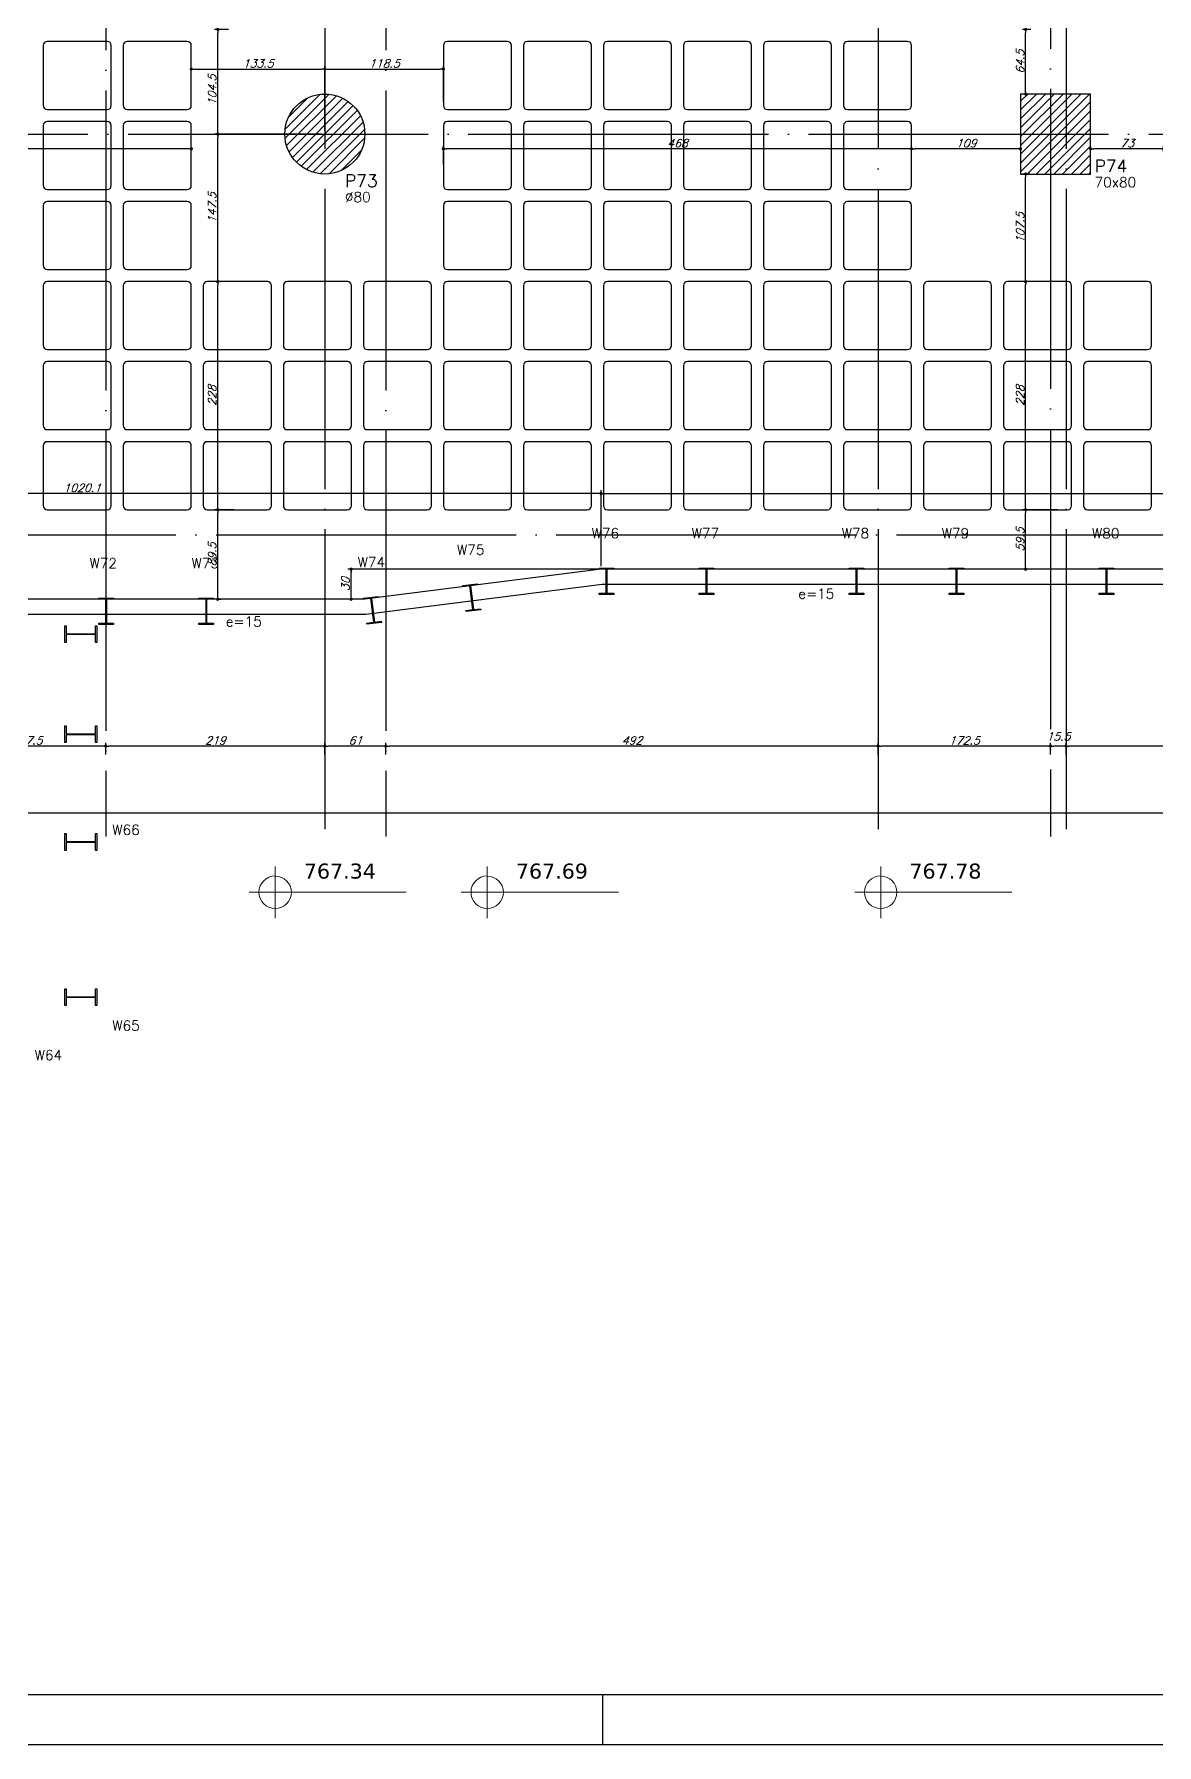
# Model space of a CAD drawing. Extents: x -4172 to 5482, y -2094 to 2406.
# Drawn here: x 1214 to 2336, y -2094 to -385 of the extents above; entities that cross this region are included whole.
import ezdxf
from ezdxf.enums import TextEntityAlignment as Align

# ---------------------------------------------------------------- set-up
doc = ezdxf.new("R2010")
doc.units = 0
doc.header["$LTSCALE"] = 50
doc.header["$MEASUREMENT"] = 0
doc.linetypes.add('EIXO', pattern=[6.8, 6, -0.4, 0, -0.4])
doc.layers.get('0').update_dxf_attribs({"linetype": 'CONTINUOUS'})
doc.layers.get('DEFPOINTS').update_dxf_attribs({"linetype": 'CONTINUOUS'})
for name, color, linetype in [('251', 5, 'CONTINUOUS'), ('F-COTAS', 106, 'CONTINUOUS'), ('F-CUBETA', 1, 'CONTINUOUS'), ('F-EIXO', 12, 'EIXO'), ('F-MARGEM', 1, 'CONTINUOUS'), ('F-PARC-DIM', 2, 'CONTINUOUS'), ('F-PERFIL - W310x52', 4, 'CONTINUOUS'), ('F-PERFIL- W250x38.5', 4, 'CONTINUOUS'), ('F-PILARES-DIM', 172, 'CONTINUOUS'), ('F-PILARES-HACH', 174, 'CONTINUOUS'), ('F-PILARES-NOME', 170, 'CONTINUOUS'), ('F-PILARES-S', 170, 'CONTINUOUS'), ('F-TEXTO', 6, 'CONTINUOUS'), ('F-VIGAS', 3, 'CONTINUOUS')]:
    doc.layers.add(name, color=color, linetype=linetype)
doc.layers.add('A-ANNO-NOTE', color=253, linetype='CONTINUOUS', lineweight=9)
doc.styles.add('CP-TEXT-INCL', font='romans.shx', dxfattribs={"oblique": 20})
doc.styles.add('MCP', font='romans.shx')
doc.styles.add('ROMANS', font='romans.shx')
doc.styles.get("Standard").update_dxf_attribs({"font": 'ROMANS.SHX'})
doc.styles.add('Verdana_3', font='verdana.ttf', dxfattribs={"height": 20})
doc.dimstyles.new('CP-COTAS-50', dxfattribs={"dimscale": 0.64, "dimtxt": 12.5, "dimasz": 5, "dimexe": 5, "dimexo": 5, "dimgap": 2.5, "dimtad": 1, "dimdec": 1, "dimdsep": 46, "dimtxsty": 'CP-TEXT-INCL', "dimblk1": 'DOT', "dimblk2": 'DOT', "dimsah": 1, "dimcen": 9, "dimclrd": 256, "dimclre": 256, "dimclrt": 256, "dimadec": 0, "dimazin": 0, "dimtfac": 1, "dimtdec": 1, "dimtmove": 2, "dimatfit": 3, "dimldrblk": 'DOT', "dimfxl": 0, "dimtolj": 1, "dimarcsym": 0})

# ---------------------------------------------------------------- blocks, each defined once
blk = doc.blocks.new('_VAONER063650636500869008690')
at = {"layer": '251', "color": 1}
for p, q in [((-34, 30), (-34, -30)), ((30, 34), (-30, 34)), ((34, -30), (34, 30)), ((-30, -34), (30, -34))]:
    blk.add_line(p, q, dxfattribs=at)
for centre, start, end in [((-30, 30), 90, 180), ((30, 30), 0, 90), ((-30, -30), 180, 270), ((30, -30), 270, 0)]:
    blk.add_arc(centre, 4, start, end, dxfattribs=at)
blk = doc.blocks.new('*U7')
at = {"layer": 'F-EIXO'}
blk.add_line((0, 0), (0, -3126.4), dxfattribs=at)
at = {"layer": 'F-TEXTO', "style": 'ROMANS'}
blk.add_attdef('EIXO', text='', height=17.5, rotation=360, dxfattribs=at).set_placement((0, 28.2), align=Align.MIDDLE_CENTER)
blk = doc.blocks.new('*U4')
at = {"layer": 'F-EIXO'}
blk.add_line((0, 0), (7197, 0), dxfattribs=at)
at = {"layer": 'F-TEXTO', "style": 'ROMANS'}
blk.add_attdef('EIXO', text='', height=17.5, dxfattribs=at).set_placement((-28.2072, 0), align=Align.MIDDLE_CENTER)
blk = doc.blocks.new('*U5')
at = {"layer": 'F-EIXO'}
blk.add_line((0, 0), (7285, 0), dxfattribs=at)
at = {"layer": 'F-TEXTO', "style": 'ROMANS'}
blk.add_attdef('EIXO', text='', height=17.5, dxfattribs=at).set_placement((-28.2072, 0), align=Align.MIDDLE_CENTER)
blk = doc.blocks.new('*U42')
at = {"layer": 'F-EIXO'}
blk.add_line((0, 0), (0, -3027.9), dxfattribs=at)
at = {"layer": 'F-TEXTO', "style": 'ROMANS'}
blk.add_attdef('EIXO', text='', height=17.5, rotation=360, dxfattribs=at).set_placement((0, 28.2), align=Align.MIDDLE_CENTER)
blk = doc.blocks.new('*U43')
at = {"layer": 'F-EIXO'}
blk.add_line((0, 0), (0, -3127.9), dxfattribs=at)
at = {"layer": 'F-TEXTO', "style": 'ROMANS'}
blk.add_attdef('EIXO', text='', height=17.5, rotation=360, dxfattribs=at).set_placement((0, 28.2), align=Align.MIDDLE_CENTER)
blk = doc.blocks.new('*U41')
at = {"layer": 'F-EIXO'}
blk.add_line((0, 0), (0, -3126.4), dxfattribs=at)
at = {"layer": 'F-TEXTO', "style": 'ROMANS'}
blk.add_attdef('EIXO', text='', height=17.5, rotation=360, dxfattribs=at).set_placement((0, 28.2), align=Align.MIDDLE_CENTER)
blk = doc.blocks.new('A0-4L_900')
at = {"layer": 'F-MARGEM', "color": 2}
blk.add_line((118.9, 1), (118.9, 0), dxfattribs=at)
blk.add_lwpolyline([(0, 0), (0, 90), (192.9, 90), (192.9, 0)], close=True, dxfattribs=at)
at = {"layer": 'F-MARGEM', "color": 7}
blk.add_lwpolyline([(2.5, 89), (191.9, 89), (191.9, 1), (2.5, 1)], close=True, dxfattribs=at)
blk = doc.blocks.new('_DOT')
at = {"color": 0, "linetype": 'ByBlock'}
blk.add_line((-0.5, 0), (-1, 0), dxfattribs=at)
at = {"color": 0, "linetype": 'ByBlock', "const_width": 0.5}
blk.add_lwpolyline([(-0.25, 0, 1), (0.25, 0, 1)], format="xyb", close=True, dxfattribs=at)
blk = doc.blocks.new('*D46')
at = {"layer": 'DEFPOINTS', "color": 0, "linetype": 'Continuous', "transparency": 16777216}
for p in [(-3540, -934.5), (3264.5, -934.5), (3264.5, -1162.9)]:
    blk.add_point(p, dxfattribs=at)
at = {"layer": 'F-COTAS', "linetype": 'Continuous', "lineweight": -2, "transparency": 16777216}
for p, q in [((-3540, -937.7), (-3540, -1166.1)), ((3264.5, -937.7), (3264.5, -1166.1)), ((-3536.8, -1162.9), (3261.3, -1162.9))]:
    blk.add_line(p, q, dxfattribs=at)
at = {"layer": 'F-COTAS', "linetype": 'Continuous', "lineweight": -2, "transparency": 16777216, "xscale": 3.2, "yscale": 3.2, "zscale": 3.2, "rotation": 180}
blk.add_blockref('_DOT', (-3540, -1162.9), dxfattribs=at)
at = {"layer": 'F-COTAS', "linetype": 'Continuous', "lineweight": -2, "transparency": 16777216, "xscale": 3.2, "yscale": 3.2, "zscale": 3.2}
blk.add_blockref('_DOT', (3264.5, -1162.9), dxfattribs=at)
at = {"layer": 'F-COTAS', "linetype": 'Continuous', "transparency": 16777216, "insert": (-137.8, -1157.3), "char_height": 8, "attachment_point": 5, "style": 'CP-TEXT-INCL'}
blk.add_mtext('\\A1;6804.5', dxfattribs=at)
blk = doc.blocks.new('*D49')
at = {"layer": 'DEFPOINTS', "color": 0, "linetype": 'Continuous', "transparency": 16777216}
for p in [(2245.5, -1096.2), (2245.5, -1107.8), (2825.5, -1096.2)]:
    blk.add_point(p, dxfattribs=at)
at = {"layer": 'F-COTAS', "linetype": 'Continuous', "lineweight": -2, "transparency": 16777216}
for p, q in [((2245.5, -1104.6), (2245.5, -1093)), ((2822.3, -1096.2), (2248.7, -1096.2))]:
    blk.add_line(p, q, dxfattribs=at)
at = {"layer": 'F-COTAS', "linetype": 'Continuous', "lineweight": -2, "transparency": 16777216, "xscale": 3.2, "yscale": 3.2, "zscale": 3.2, "rotation": 180}
blk.add_blockref('_DOT', (2245.5, -1096.2), dxfattribs=at)
at = {"layer": 'F-COTAS', "linetype": 'Continuous', "lineweight": -2, "transparency": 16777216, "xscale": 3.2, "yscale": 3.2, "zscale": 3.2}
blk.add_blockref('_DOT', (2825.5, -1096.2), dxfattribs=at)
at = {"layer": 'F-COTAS', "linetype": 'Continuous', "transparency": 16777216, "insert": (2535.5, -1090.6), "char_height": 8, "attachment_point": 5, "style": 'CP-TEXT-INCL'}
blk.add_mtext('\\A1;580', dxfattribs=at)
blk = doc.blocks.new('*D50')
at = {"layer": 'DEFPOINTS', "color": 0, "linetype": 'Continuous', "transparency": 16777216}
for p in [(2230, -1096.2), (2230, -1107.8), (2245.5, -1107.8)]:
    blk.add_point(p, dxfattribs=at)
at = {"layer": 'F-COTAS', "linetype": 'Continuous', "lineweight": -2, "transparency": 16777216}
for p, q in [((2230, -1104.6), (2230, -1093)), ((2245.5, -1104.6), (2245.5, -1093)), ((2242.3, -1096.2), (2233.2, -1096.2))]:
    blk.add_line(p, q, dxfattribs=at)
at = {"layer": 'F-COTAS', "linetype": 'Continuous', "lineweight": -2, "transparency": 16777216, "xscale": 3.2, "yscale": 3.2, "zscale": 3.2, "rotation": 180}
blk.add_blockref('_DOT', (2230, -1096.2), dxfattribs=at)
at = {"layer": 'F-COTAS', "linetype": 'Continuous', "lineweight": -2, "transparency": 16777216, "xscale": 3.2, "yscale": 3.2, "zscale": 3.2}
blk.add_blockref('_DOT', (2245.5, -1096.2), dxfattribs=at)
at = {"layer": 'F-COTAS', "linetype": 'Continuous', "transparency": 16777216, "insert": (2237.7, -1086.6), "char_height": 8, "attachment_point": 5, "style": 'CP-TEXT-INCL'}
blk.add_mtext('\\A1;15.5', dxfattribs=at)
blk = doc.blocks.new('*D51')
at = {"layer": 'DEFPOINTS', "color": 0, "linetype": 'Continuous', "transparency": 16777216}
for p in [(2057.5, -1096.2), (2057.5, -1107.8), (2230, -1107.8)]:
    blk.add_point(p, dxfattribs=at)
at = {"layer": 'F-COTAS', "linetype": 'Continuous', "lineweight": -2, "transparency": 16777216}
for p, q in [((2057.5, -1104.6), (2057.5, -1093)), ((2230, -1104.6), (2230, -1093)), ((2226.8, -1096.2), (2060.7, -1096.2))]:
    blk.add_line(p, q, dxfattribs=at)
at = {"layer": 'F-COTAS', "linetype": 'Continuous', "lineweight": -2, "transparency": 16777216, "xscale": 3.2, "yscale": 3.2, "zscale": 3.2, "rotation": 180}
blk.add_blockref('_DOT', (2057.5, -1096.2), dxfattribs=at)
at = {"layer": 'F-COTAS', "linetype": 'Continuous', "lineweight": -2, "transparency": 16777216, "xscale": 3.2, "yscale": 3.2, "zscale": 3.2}
blk.add_blockref('_DOT', (2230, -1096.2), dxfattribs=at)
at = {"layer": 'F-COTAS', "linetype": 'Continuous', "transparency": 16777216, "insert": (2143.7, -1090.6), "char_height": 8, "attachment_point": 5, "style": 'CP-TEXT-INCL'}
blk.add_mtext('\\A1;172.5', dxfattribs=at)
blk = doc.blocks.new('*D52')
at = {"layer": 'DEFPOINTS', "color": 0, "linetype": 'Continuous', "transparency": 16777216}
for p in [(1565.5, -1096.2), (1565.5, -1107.8), (2057.5, -1107.8)]:
    blk.add_point(p, dxfattribs=at)
at = {"layer": 'F-COTAS', "linetype": 'Continuous', "lineweight": -2, "transparency": 16777216}
for p, q in [((1565.5, -1104.6), (1565.5, -1093)), ((2057.5, -1104.6), (2057.5, -1093)), ((2054.3, -1096.2), (1568.7, -1096.2))]:
    blk.add_line(p, q, dxfattribs=at)
at = {"layer": 'F-COTAS', "linetype": 'Continuous', "lineweight": -2, "transparency": 16777216, "xscale": 3.2, "yscale": 3.2, "zscale": 3.2, "rotation": 180}
blk.add_blockref('_DOT', (1565.5, -1096.2), dxfattribs=at)
at = {"layer": 'F-COTAS', "linetype": 'Continuous', "lineweight": -2, "transparency": 16777216, "xscale": 3.2, "yscale": 3.2, "zscale": 3.2}
blk.add_blockref('_DOT', (2057.5, -1096.2), dxfattribs=at)
at = {"layer": 'F-COTAS', "linetype": 'Continuous', "transparency": 16777216, "insert": (1811.5, -1090.6), "char_height": 8, "attachment_point": 5, "style": 'CP-TEXT-INCL'}
blk.add_mtext('\\A1;492', dxfattribs=at)
blk = doc.blocks.new('*D53')
at = {"layer": 'DEFPOINTS', "color": 0, "linetype": 'Continuous', "transparency": 16777216}
for p in [(1504.5, -1096.2), (1504.5, -1107.8), (1565.5, -1107.8)]:
    blk.add_point(p, dxfattribs=at)
at = {"layer": 'F-COTAS', "linetype": 'Continuous', "lineweight": -2, "transparency": 16777216}
for p, q in [((1504.5, -1104.6), (1504.5, -1093)), ((1565.5, -1104.6), (1565.5, -1093)), ((1562.3, -1096.2), (1507.7, -1096.2))]:
    blk.add_line(p, q, dxfattribs=at)
at = {"layer": 'F-COTAS', "linetype": 'Continuous', "lineweight": -2, "transparency": 16777216, "xscale": 3.2, "yscale": 3.2, "zscale": 3.2, "rotation": 180}
blk.add_blockref('_DOT', (1504.5, -1096.2), dxfattribs=at)
at = {"layer": 'F-COTAS', "linetype": 'Continuous', "lineweight": -2, "transparency": 16777216, "xscale": 3.2, "yscale": 3.2, "zscale": 3.2}
blk.add_blockref('_DOT', (1565.5, -1096.2), dxfattribs=at)
at = {"layer": 'F-COTAS', "linetype": 'Continuous', "transparency": 16777216, "insert": (1535, -1090.6), "char_height": 8, "attachment_point": 5, "style": 'CP-TEXT-INCL'}
blk.add_mtext('\\A1;61', dxfattribs=at)
blk = doc.blocks.new('*D54')
at = {"layer": 'DEFPOINTS', "color": 0, "linetype": 'Continuous', "transparency": 16777216}
for p in [(1285.5, -1096.2), (1285.5, -1107.8), (1504.5, -1107.8)]:
    blk.add_point(p, dxfattribs=at)
at = {"layer": 'F-COTAS', "linetype": 'Continuous', "lineweight": -2, "transparency": 16777216}
for p, q in [((1285.5, -1104.6), (1285.5, -1093)), ((1504.5, -1104.6), (1504.5, -1093)), ((1501.3, -1096.2), (1288.7, -1096.2))]:
    blk.add_line(p, q, dxfattribs=at)
at = {"layer": 'F-COTAS', "linetype": 'Continuous', "lineweight": -2, "transparency": 16777216, "xscale": 3.2, "yscale": 3.2, "zscale": 3.2, "rotation": 180}
blk.add_blockref('_DOT', (1285.5, -1096.2), dxfattribs=at)
at = {"layer": 'F-COTAS', "linetype": 'Continuous', "lineweight": -2, "transparency": 16777216, "xscale": 3.2, "yscale": 3.2, "zscale": 3.2}
blk.add_blockref('_DOT', (1504.5, -1096.2), dxfattribs=at)
at = {"layer": 'F-COTAS', "linetype": 'Continuous', "transparency": 16777216, "insert": (1395, -1090.6), "char_height": 8, "attachment_point": 5, "style": 'CP-TEXT-INCL'}
blk.add_mtext('\\A1;219', dxfattribs=at)
blk = doc.blocks.new('*D55')
at = {"layer": 'DEFPOINTS', "color": 0, "linetype": 'Continuous', "transparency": 16777216}
for p in [(1128, -1096.2), (1128, -1107.8), (1285.5, -1107.8)]:
    blk.add_point(p, dxfattribs=at)
at = {"layer": 'F-COTAS', "linetype": 'Continuous', "lineweight": -2, "transparency": 16777216}
for p, q in [((1128, -1104.6), (1128, -1093)), ((1285.5, -1104.6), (1285.5, -1093)), ((1282.3, -1096.2), (1131.2, -1096.2))]:
    blk.add_line(p, q, dxfattribs=at)
at = {"layer": 'F-COTAS', "linetype": 'Continuous', "lineweight": -2, "transparency": 16777216, "xscale": 3.2, "yscale": 3.2, "zscale": 3.2, "rotation": 180}
blk.add_blockref('_DOT', (1128, -1096.2), dxfattribs=at)
at = {"layer": 'F-COTAS', "linetype": 'Continuous', "lineweight": -2, "transparency": 16777216, "xscale": 3.2, "yscale": 3.2, "zscale": 3.2}
blk.add_blockref('_DOT', (1285.5, -1096.2), dxfattribs=at)
at = {"layer": 'F-COTAS', "linetype": 'Continuous', "transparency": 16777216, "insert": (1206.7, -1090.6), "char_height": 8, "attachment_point": 5, "style": 'CP-TEXT-INCL'}
blk.add_mtext('\\A1;157.5', dxfattribs=at)
blk = doc.blocks.new('*D194')
at = {"layer": 'DEFPOINTS', "color": 0, "linetype": 'Continuous', "transparency": 16777216}
for p in [(2270, -499.3), (2270, -503.8), (2343, -506)]:
    blk.add_point(p, dxfattribs=at)
at = {"layer": 'F-COTAS', "linetype": 'Continuous', "lineweight": -2, "transparency": 16777216}
for p, q in [((2270, -500.6), (2270, -496.1)), ((2339.8, -499.3), (2273.2, -499.3)), ((2343, -502.8), (2343, -496.1))]:
    blk.add_line(p, q, dxfattribs=at)
at = {"layer": 'F-COTAS', "linetype": 'Continuous', "lineweight": -2, "transparency": 16777216, "xscale": 3.2, "yscale": 3.2, "zscale": 3.2, "rotation": 180}
blk.add_blockref('_DOT', (2270, -499.3), dxfattribs=at)
at = {"layer": 'F-COTAS', "linetype": 'Continuous', "lineweight": -2, "transparency": 16777216, "xscale": 3.2, "yscale": 3.2, "zscale": 3.2}
blk.add_blockref('_DOT', (2343, -499.3), dxfattribs=at)
at = {"layer": 'F-COTAS', "linetype": 'Continuous', "transparency": 16777216, "insert": (2306.5, -493.7), "char_height": 8, "attachment_point": 5, "style": 'CP-TEXT-INCL'}
blk.add_mtext('\\A1;73', dxfattribs=at)
blk = doc.blocks.new('*D195')
at = {"layer": 'DEFPOINTS', "color": 0, "linetype": 'Continuous', "transparency": 16777216}
for p in [(2091, -499.3), (2091, -499.3), (2200, -499.3)]:
    blk.add_point(p, dxfattribs=at)
at = {"layer": 'F-COTAS', "linetype": 'Continuous', "lineweight": -2, "transparency": 16777216}
blk.add_line((2196.8, -499.3), (2094.2, -499.3), dxfattribs=at)
at = {"layer": 'F-COTAS', "linetype": 'Continuous', "lineweight": -2, "transparency": 16777216, "xscale": 3.2, "yscale": 3.2, "zscale": 3.2, "rotation": 180}
blk.add_blockref('_DOT', (2091, -499.3), dxfattribs=at)
at = {"layer": 'F-COTAS', "linetype": 'Continuous', "lineweight": -2, "transparency": 16777216, "xscale": 3.2, "yscale": 3.2, "zscale": 3.2}
blk.add_blockref('_DOT', (2200, -499.3), dxfattribs=at)
at = {"layer": 'F-COTAS', "linetype": 'Continuous', "transparency": 16777216, "insert": (2145.5, -493.7), "char_height": 8, "attachment_point": 5, "style": 'CP-TEXT-INCL'}
blk.add_mtext('\\A1;109', dxfattribs=at)
blk = doc.blocks.new('*D196')
at = {"layer": 'DEFPOINTS', "color": 0, "linetype": 'Continuous', "transparency": 16777216}
for p in [(1623, -499.3), (1623, -518), (2091, -518)]:
    blk.add_point(p, dxfattribs=at)
at = {"layer": 'F-COTAS', "linetype": 'Continuous', "lineweight": -2, "transparency": 16777216}
for p, q in [((1623, -514.8), (1623, -496.1)), ((2087.8, -499.3), (1626.2, -499.3)), ((2091, -514.8), (2091, -496.1))]:
    blk.add_line(p, q, dxfattribs=at)
at = {"layer": 'F-COTAS', "linetype": 'Continuous', "lineweight": -2, "transparency": 16777216, "xscale": 3.2, "yscale": 3.2, "zscale": 3.2, "rotation": 180}
blk.add_blockref('_DOT', (1623, -499.3), dxfattribs=at)
at = {"layer": 'F-COTAS', "linetype": 'Continuous', "lineweight": -2, "transparency": 16777216, "xscale": 3.2, "yscale": 3.2, "zscale": 3.2}
blk.add_blockref('_DOT', (2091, -499.3), dxfattribs=at)
at = {"layer": 'F-COTAS', "linetype": 'Continuous', "transparency": 16777216, "insert": (1857, -493.7), "char_height": 8, "attachment_point": 5, "style": 'CP-TEXT-INCL'}
blk.add_mtext('\\A1;468', dxfattribs=at)
blk = doc.blocks.new('*D197')
at = {"layer": 'DEFPOINTS', "color": 0, "linetype": 'Continuous', "transparency": 16777216}
for p in [(823, -499.3), (823, -506), (1371, -506)]:
    blk.add_point(p, dxfattribs=at)
at = {"layer": 'F-COTAS', "linetype": 'Continuous', "lineweight": -2, "transparency": 16777216}
for p, q in [((823, -502.8), (823, -496.1)), ((1367.8, -499.3), (826.2, -499.3)), ((1371, -502.8), (1371, -496.1))]:
    blk.add_line(p, q, dxfattribs=at)
at = {"layer": 'F-COTAS', "linetype": 'Continuous', "lineweight": -2, "transparency": 16777216, "xscale": 3.2, "yscale": 3.2, "zscale": 3.2, "rotation": 180}
blk.add_blockref('_DOT', (823, -499.3), dxfattribs=at)
at = {"layer": 'F-COTAS', "linetype": 'Continuous', "lineweight": -2, "transparency": 16777216, "xscale": 3.2, "yscale": 3.2, "zscale": 3.2}
blk.add_blockref('_DOT', (1371, -499.3), dxfattribs=at)
at = {"layer": 'F-COTAS', "linetype": 'Continuous', "transparency": 16777216, "insert": (1097, -493.7), "char_height": 8, "attachment_point": 5, "style": 'CP-TEXT-INCL'}
blk.add_mtext('\\A1;548', dxfattribs=at)
blk = doc.blocks.new('*D198')
at = {"layer": 'DEFPOINTS', "color": 0, "linetype": 'Continuous', "transparency": 16777216}
for p in [(1623, -419.6), (1623, -456), (1504.5, -484.5)]:
    blk.add_point(p, dxfattribs=at)
at = {"layer": 'F-COTAS', "linetype": 'Continuous', "lineweight": -2, "transparency": 16777216}
for p, q in [((1504.5, -481.3), (1504.5, -416.4)), ((1507.7, -419.6), (1619.8, -419.6)), ((1623, -452.8), (1623, -416.4))]:
    blk.add_line(p, q, dxfattribs=at)
at = {"layer": 'F-COTAS', "linetype": 'Continuous', "lineweight": -2, "transparency": 16777216, "xscale": 3.2, "yscale": 3.2, "zscale": 3.2, "rotation": 180}
blk.add_blockref('_DOT', (1504.5, -419.6), dxfattribs=at)
at = {"layer": 'F-COTAS', "linetype": 'Continuous', "lineweight": -2, "transparency": 16777216, "xscale": 3.2, "yscale": 3.2, "zscale": 3.2}
blk.add_blockref('_DOT', (1623, -419.6), dxfattribs=at)
at = {"layer": 'F-COTAS', "linetype": 'Continuous', "transparency": 16777216, "insert": (1563.8, -414), "char_height": 8, "attachment_point": 5, "style": 'CP-TEXT-INCL'}
blk.add_mtext('\\A1;118.5', dxfattribs=at)
blk = doc.blocks.new('*D199')
at = {"layer": 'DEFPOINTS', "color": 0, "linetype": 'Continuous', "transparency": 16777216}
for p in [(1504.5, -419.6), (1371, -438.5), (1504.5, -438.5)]:
    blk.add_point(p, dxfattribs=at)
at = {"layer": 'F-COTAS', "linetype": 'Continuous', "lineweight": -2, "transparency": 16777216}
for p, q in [((1371, -435.3), (1371, -416.4)), ((1374.2, -419.6), (1501.3, -419.6)), ((1504.5, -435.3), (1504.5, -416.4))]:
    blk.add_line(p, q, dxfattribs=at)
at = {"layer": 'F-COTAS', "linetype": 'Continuous', "lineweight": -2, "transparency": 16777216, "xscale": 3.2, "yscale": 3.2, "zscale": 3.2, "rotation": 180}
blk.add_blockref('_DOT', (1371, -419.6), dxfattribs=at)
at = {"layer": 'F-COTAS', "linetype": 'Continuous', "lineweight": -2, "transparency": 16777216, "xscale": 3.2, "yscale": 3.2, "zscale": 3.2}
blk.add_blockref('_DOT', (1504.5, -419.6), dxfattribs=at)
at = {"layer": 'F-COTAS', "linetype": 'Continuous', "transparency": 16777216, "insert": (1437.7, -414), "char_height": 8, "attachment_point": 5, "style": 'CP-TEXT-INCL'}
blk.add_mtext('\\A1;133.5', dxfattribs=at)
blk = doc.blocks.new('*D204')
at = {"layer": 'DEFPOINTS', "color": 0, "linetype": 'Continuous', "transparency": 16777216}
for p in [(2205.1, -860), (2211.2, -860), (2211.2, -919.5)]:
    blk.add_point(p, dxfattribs=at)
at = {"layer": 'F-COTAS', "linetype": 'Continuous', "lineweight": -2, "transparency": 16777216}
for p, q in [((2208, -860), (2201.9, -860)), ((2205.1, -916.3), (2205.1, -863.2)), ((2208, -919.5), (2201.9, -919.5))]:
    blk.add_line(p, q, dxfattribs=at)
at = {"layer": 'F-COTAS', "linetype": 'Continuous', "lineweight": -2, "transparency": 16777216, "xscale": 3.2, "yscale": 3.2, "zscale": 3.2}
for p, rotation in [((2205.1, -860), 90), ((2205.1, -919.5), 270)]:
    blk.add_blockref('_DOT', p, dxfattribs=dict(at, rotation=rotation))
at = {"layer": 'F-COTAS', "linetype": 'Continuous', "transparency": 16777216, "insert": (2199.5, -889.8), "char_height": 8, "attachment_point": 5, "rotation": 90, "style": 'CP-TEXT-INCL'}
blk.add_mtext('\\A1;59.5', dxfattribs=at)
blk = doc.blocks.new('*D205')
at = {"layer": 'DEFPOINTS', "color": 0, "linetype": 'Continuous', "transparency": 16777216}
for p in [(2205.1, -632), (2240.2, -632), (2240.2, -860)]:
    blk.add_point(p, dxfattribs=at)
at = {"layer": 'F-COTAS', "linetype": 'Continuous', "lineweight": -2, "transparency": 16777216}
for p, q in [((2237, -632), (2201.9, -632)), ((2205.1, -856.8), (2205.1, -635.2)), ((2237, -860), (2201.9, -860))]:
    blk.add_line(p, q, dxfattribs=at)
at = {"layer": 'F-COTAS', "linetype": 'Continuous', "lineweight": -2, "transparency": 16777216, "xscale": 3.2, "yscale": 3.2, "zscale": 3.2}
for p, rotation in [((2205.1, -632), 90), ((2205.1, -860), 270)]:
    blk.add_blockref('_DOT', p, dxfattribs=dict(at, rotation=rotation))
at = {"layer": 'F-COTAS', "linetype": 'Continuous', "transparency": 16777216, "insert": (2199.5, -746), "char_height": 8, "attachment_point": 5, "rotation": 90, "style": 'CP-TEXT-INCL'}
blk.add_mtext('\\A1;228', dxfattribs=at)
blk = doc.blocks.new('*D206')
at = {"layer": 'DEFPOINTS', "color": 0, "linetype": 'Continuous', "transparency": 16777216}
for p in [(2205.1, -524.5), (2212.8, -524.5), (2212.8, -632)]:
    blk.add_point(p, dxfattribs=at)
at = {"layer": 'F-COTAS', "linetype": 'Continuous', "lineweight": -2, "transparency": 16777216}
for p, q in [((2209.6, -524.5), (2201.9, -524.5)), ((2205.1, -628.8), (2205.1, -527.7)), ((2209.6, -632), (2201.9, -632))]:
    blk.add_line(p, q, dxfattribs=at)
at = {"layer": 'F-COTAS', "linetype": 'Continuous', "lineweight": -2, "transparency": 16777216, "xscale": 3.2, "yscale": 3.2, "zscale": 3.2}
for p, rotation in [((2205.1, -524.5), 90), ((2205.1, -632), 270)]:
    blk.add_blockref('_DOT', p, dxfattribs=dict(at, rotation=rotation))
at = {"layer": 'F-COTAS', "linetype": 'Continuous', "transparency": 16777216, "insert": (2199.5, -578.3), "char_height": 8, "attachment_point": 5, "rotation": 90, "style": 'CP-TEXT-INCL'}
blk.add_mtext('\\A1;107.5', dxfattribs=at)
blk = doc.blocks.new('*D207')
at = {"layer": 'DEFPOINTS', "color": 0, "linetype": 'Continuous', "transparency": 16777216}
for p in [(2205.1, -380), (2213.6, -380), (2213.6, -444.5)]:
    blk.add_point(p, dxfattribs=at)
at = {"layer": 'F-COTAS', "linetype": 'Continuous', "lineweight": -2, "transparency": 16777216}
for p, q in [((2210.4, -380), (2201.9, -380)), ((2205.1, -441.3), (2205.1, -383.2)), ((2210.4, -444.5), (2201.9, -444.5))]:
    blk.add_line(p, q, dxfattribs=at)
at = {"layer": 'F-COTAS', "linetype": 'Continuous', "lineweight": -2, "transparency": 16777216, "xscale": 3.2, "yscale": 3.2, "zscale": 3.2}
for p, rotation in [((2205.1, -380), 90), ((2205.1, -444.5), 270)]:
    blk.add_blockref('_DOT', p, dxfattribs=dict(at, rotation=rotation))
at = {"layer": 'F-COTAS', "linetype": 'Continuous', "transparency": 16777216, "insert": (2199.5, -412.3), "char_height": 8, "attachment_point": 5, "rotation": 90, "style": 'CP-TEXT-INCL'}
blk.add_mtext('\\A1;64.5', dxfattribs=at)
blk = doc.blocks.new('*D208')
at = {"layer": 'DEFPOINTS', "color": 0, "linetype": 'Continuous', "transparency": 16777216}
for p in [(1396, -860), (1397.4, -860), (1396, -949.5)]:
    blk.add_point(p, dxfattribs=at)
at = {"layer": 'F-COTAS', "linetype": 'Continuous', "lineweight": -2, "transparency": 16777216}
for p, q in [((1397.4, -946.3), (1397.4, -863.2)), ((1399.2, -860), (1400.6, -860)), ((1399.2, -949.5), (1400.6, -949.5))]:
    blk.add_line(p, q, dxfattribs=at)
at = {"layer": 'F-COTAS', "linetype": 'Continuous', "lineweight": -2, "transparency": 16777216, "xscale": 3.2, "yscale": 3.2, "zscale": 3.2}
for p, rotation in [((1397.4, -860), 90), ((1397.4, -949.5), 270)]:
    blk.add_blockref('_DOT', p, dxfattribs=dict(at, rotation=rotation))
at = {"layer": 'F-COTAS', "linetype": 'Continuous', "transparency": 16777216, "insert": (1391.8, -904.8), "char_height": 8, "attachment_point": 5, "rotation": 90, "style": 'CP-TEXT-INCL'}
blk.add_mtext('\\A1;89.5', dxfattribs=at)
blk = doc.blocks.new('*D209')
at = {"layer": 'DEFPOINTS', "color": 0, "linetype": 'Continuous', "transparency": 16777216}
for p in [(1397.4, -632), (1417, -632), (1417, -860)]:
    blk.add_point(p, dxfattribs=at)
at = {"layer": 'F-COTAS', "linetype": 'Continuous', "lineweight": -2, "transparency": 16777216}
for p, q in [((1413.8, -632), (1394.2, -632)), ((1397.4, -856.8), (1397.4, -635.2)), ((1413.8, -860), (1394.2, -860))]:
    blk.add_line(p, q, dxfattribs=at)
at = {"layer": 'F-COTAS', "linetype": 'Continuous', "lineweight": -2, "transparency": 16777216, "xscale": 3.2, "yscale": 3.2, "zscale": 3.2}
for p, rotation in [((1397.4, -632), 90), ((1397.4, -860), 270)]:
    blk.add_blockref('_DOT', p, dxfattribs=dict(at, rotation=rotation))
at = {"layer": 'F-COTAS', "linetype": 'Continuous', "transparency": 16777216, "insert": (1391.8, -746), "char_height": 8, "attachment_point": 5, "rotation": 90, "style": 'CP-TEXT-INCL'}
blk.add_mtext('\\A1;228', dxfattribs=at)
blk = doc.blocks.new('*D210')
at = {"layer": 'DEFPOINTS', "color": 0, "linetype": 'Continuous', "transparency": 16777216}
for p in [(1397.4, -484.5), (1504.5, -484.5), (1433.6, -632)]:
    blk.add_point(p, dxfattribs=at)
at = {"layer": 'F-COTAS', "linetype": 'Continuous', "lineweight": -2, "transparency": 16777216}
for p, q in [((1501.3, -484.5), (1394.2, -484.5)), ((1397.4, -628.8), (1397.4, -487.7)), ((1430.4, -632), (1394.2, -632))]:
    blk.add_line(p, q, dxfattribs=at)
at = {"layer": 'F-COTAS', "linetype": 'Continuous', "lineweight": -2, "transparency": 16777216, "xscale": 3.2, "yscale": 3.2, "zscale": 3.2}
for p, rotation in [((1397.4, -484.5), 90), ((1397.4, -632), 270)]:
    blk.add_blockref('_DOT', p, dxfattribs=dict(at, rotation=rotation))
at = {"layer": 'F-COTAS', "linetype": 'Continuous', "transparency": 16777216, "insert": (1391.8, -558.3), "char_height": 8, "attachment_point": 5, "rotation": 90, "style": 'CP-TEXT-INCL'}
blk.add_mtext('\\A1;147.5', dxfattribs=at)
blk = doc.blocks.new('*D211')
at = {"layer": 'DEFPOINTS', "color": 0, "linetype": 'Continuous', "transparency": 16777216}
for p in [(1397.4, -380), (1411.3, -380), (1411.3, -484.5)]:
    blk.add_point(p, dxfattribs=at)
at = {"layer": 'F-COTAS', "linetype": 'Continuous', "lineweight": -2, "transparency": 16777216}
for p, q in [((1408.1, -380), (1394.2, -380)), ((1397.4, -481.3), (1397.4, -383.2)), ((1408.1, -484.5), (1394.2, -484.5))]:
    blk.add_line(p, q, dxfattribs=at)
at = {"layer": 'F-COTAS', "linetype": 'Continuous', "lineweight": -2, "transparency": 16777216, "xscale": 3.2, "yscale": 3.2, "zscale": 3.2}
for p, rotation in [((1397.4, -380), 90), ((1397.4, -484.5), 270)]:
    blk.add_blockref('_DOT', p, dxfattribs=dict(at, rotation=rotation))
at = {"layer": 'F-COTAS', "linetype": 'Continuous', "transparency": 16777216, "insert": (1391.8, -440.6), "char_height": 8, "attachment_point": 5, "rotation": 90, "style": 'CP-TEXT-INCL'}
blk.add_mtext('\\A1;104.5', dxfattribs=at)
blk = doc.blocks.new('*D212')
at = {"layer": 'DEFPOINTS', "color": 0, "linetype": 'Continuous', "transparency": 16777216}
for p in [(1530.7, -919.5), (1780.6, -919.5), (1544.4, -949.5)]:
    blk.add_point(p, dxfattribs=at)
at = {"layer": 'F-COTAS', "linetype": 'Continuous', "lineweight": -2, "transparency": 16777216}
for p, q in [((1777.4, -919.5), (1527.5, -919.5)), ((1530.7, -946.3), (1530.7, -922.7)), ((1541.2, -949.5), (1527.5, -949.5))]:
    blk.add_line(p, q, dxfattribs=at)
at = {"layer": 'F-COTAS', "linetype": 'Continuous', "lineweight": -2, "transparency": 16777216, "xscale": 3.2, "yscale": 3.2, "zscale": 3.2}
for p, rotation in [((1530.7, -919.5), 90), ((1530.7, -949.5), 270)]:
    blk.add_blockref('_DOT', p, dxfattribs=dict(at, rotation=rotation))
at = {"layer": 'F-COTAS', "linetype": 'Continuous', "transparency": 16777216, "insert": (1525.1, -934.5), "char_height": 8, "attachment_point": 5, "rotation": 90, "style": 'CP-TEXT-INCL'}
blk.add_mtext('\\A1;30', dxfattribs=at)
blk = doc.blocks.new('*D213')
at = {"layer": 'DEFPOINTS', "color": 0, "linetype": 'Continuous', "transparency": 16777216}
for p in [(3249.5, -843.8), (3249.5, -893.5), (1780.6, -919.5)]:
    blk.add_point(p, dxfattribs=at)
at = {"layer": 'F-COTAS', "linetype": 'Continuous', "lineweight": -2, "transparency": 16777216}
for p, q in [((1780.6, -916.3), (1780.6, -840.6)), ((1783.8, -843.8), (3246.3, -843.8)), ((3249.5, -890.3), (3249.5, -840.6))]:
    blk.add_line(p, q, dxfattribs=at)
at = {"layer": 'F-COTAS', "linetype": 'Continuous', "lineweight": -2, "transparency": 16777216, "xscale": 3.2, "yscale": 3.2, "zscale": 3.2, "rotation": 180}
blk.add_blockref('_DOT', (1780.6, -843.8), dxfattribs=at)
at = {"layer": 'F-COTAS', "linetype": 'Continuous', "lineweight": -2, "transparency": 16777216, "xscale": 3.2, "yscale": 3.2, "zscale": 3.2}
blk.add_blockref('_DOT', (3249.5, -843.8), dxfattribs=at)
at = {"layer": 'F-COTAS', "linetype": 'Continuous', "transparency": 16777216, "insert": (2515.1, -838.2), "char_height": 8, "attachment_point": 5, "style": 'CP-TEXT-INCL'}
blk.add_mtext('\\A1;1468.9', dxfattribs=at)
blk = doc.blocks.new('*D214')
at = {"layer": 'DEFPOINTS', "color": 0, "linetype": 'Continuous', "transparency": 16777216}
for p in [(760.5, -843.8), (760.5, -880.7), (1780.6, -919.5)]:
    blk.add_point(p, dxfattribs=at)
at = {"layer": 'F-COTAS', "linetype": 'Continuous', "lineweight": -2, "transparency": 16777216}
for p, q in [((760.5, -877.5), (760.5, -840.6)), ((1777.4, -843.8), (763.7, -843.8)), ((1780.6, -916.3), (1780.6, -840.6))]:
    blk.add_line(p, q, dxfattribs=at)
at = {"layer": 'F-COTAS', "linetype": 'Continuous', "lineweight": -2, "transparency": 16777216, "xscale": 3.2, "yscale": 3.2, "zscale": 3.2, "rotation": 180}
blk.add_blockref('_DOT', (760.5, -843.8), dxfattribs=at)
at = {"layer": 'F-COTAS', "linetype": 'Continuous', "lineweight": -2, "transparency": 16777216, "xscale": 3.2, "yscale": 3.2, "zscale": 3.2}
blk.add_blockref('_DOT', (1780.6, -843.8), dxfattribs=at)
at = {"layer": 'F-COTAS', "linetype": 'Continuous', "transparency": 16777216, "insert": (1261.8, -838.2), "char_height": 8, "attachment_point": 5, "style": 'CP-TEXT-INCL'}
blk.add_mtext('\\A1;1020.1', dxfattribs=at)
blk = doc.blocks.new('LGN-COTA - LGN-COTA-475391-Térreo')
at = {"layer": 'A-ANNO-NOTE'}
for p, q in [((-0.009, -0.238), (-0.009, 0.28)), ((-0.268, 0.021), (1.302, 0.021))]:
    blk.add_line(p, q, dxfattribs=at)
for centre, start, end in [((-0.009, 0.022), 90, 180), ((-0.009, 0.021), 360, 90), ((-0.009, 0.021), 180, 270), ((-0.009, 0.021), 270, 0)]:
    blk.add_arc(centre, 0.162, start, end, dxfattribs=at)
blk = doc.blocks.new('zw$7512')
at = {"layer": 'A-ANNO-NOTE', "xscale": 100, "yscale": 100, "zscale": 100}
for p in [(1655.2, -1458.5), (1867.2, -1458.5), (2260.6, -1458.5)]:
    blk.add_blockref('LGN-COTA - LGN-COTA-475391-Térreo', p, dxfattribs=at)
at = {"layer": 'A-ANNO-NOTE', "style": 'Verdana_3'}
for s, p in [('767.34', (1683, -1442.7)), ('767.69', (1895, -1442.7)), ('767.78', (2288.4, -1442.7))]:
    blk.add_text(s, height=15, dxfattribs=at).set_placement(p)
blk = doc.blocks.new('A$C44D756D9')
at = {"layer": 'F-PERFIL - W310x52'}
for p, q in [((4569.7, -2482.3), (4569.7, -2465.6)), ((4569.7, -2465.6), (4571, -2465.6)), ((4571, -2465.6), (4571, -2473.6)), ((4571, -2473.6), (4600.2, -2473.6)), ((4600.2, -2474.4), (4571, -2474.4)), ((4571, -2474.4), (4571, -2482.3)), ((4600.2, -2473.6), (4600.2, -2465.6)), ((4600.2, -2465.6), (4601.5, -2465.6)), ((4600.2, -2482.3), (4600.2, -2474.4)), ((4601.5, -2465.6), (4601.5, -2482.3)), ((4571, -2482.3), (4569.7, -2482.3)), ((4601.5, -2482.3), (4600.2, -2482.3)), ((4569.7, -2582.3), (4569.7, -2565.6)), ((4569.7, -2565.6), (4571, -2565.6)), ((4571, -2565.6), (4571, -2573.6)), ((4571, -2573.6), (4600.2, -2573.6)), ((4600.2, -2574.4), (4571, -2574.4)), ((4571, -2574.4), (4571, -2582.3)), ((4600.2, -2573.6), (4600.2, -2565.6)), ((4600.2, -2565.6), (4601.5, -2565.6)), ((4600.2, -2582.3), (4600.2, -2574.4)), ((4601.5, -2565.6), (4601.5, -2582.3)), ((4571, -2582.3), (4569.7, -2582.3)), ((4601.5, -2582.3), (4600.2, -2582.3)), ((4569.7, -2690), (4569.7, -2673.3)), ((4569.7, -2673.3), (4571, -2673.3)), ((4571, -2673.3), (4571, -2681.3)), ((4571, -2681.3), (4600.2, -2681.3)), ((4600.2, -2682), (4571, -2682)), ((4571, -2682), (4571, -2690)), ((4600.2, -2681.3), (4600.2, -2673.3)), ((4600.2, -2673.3), (4601.5, -2673.3)), ((4600.2, -2690), (4600.2, -2682)), ((4601.5, -2673.3), (4601.5, -2690)), ((4571, -2690), (4569.7, -2690)), ((4601.5, -2690), (4600.2, -2690)), ((4569.7, -2845), (4569.7, -2828.3)), ((4569.7, -2828.3), (4571, -2828.3)), ((4571, -2828.3), (4571, -2836.3)), ((4571, -2836.3), (4600.2, -2836.3)), ((4600.2, -2837), (4571, -2837)), ((4571, -2837), (4571, -2845)), ((4600.2, -2836.3), (4600.2, -2828.3)), ((4600.2, -2828.3), (4601.5, -2828.3)), ((4600.2, -2845), (4600.2, -2837)), ((4601.5, -2828.3), (4601.5, -2845)), ((4571, -2845), (4569.7, -2845)), ((4601.5, -2845), (4600.2, -2845))]:
    blk.add_line(p, q, dxfattribs=at)
for points in [[(4569.7, -2482.3), (4569.7, -2465.6), (4571, -2465.6), (4571, -2473.6), (4600.2, -2473.6), (4600.2, -2465.6), (4601.5, -2465.6), (4601.5, -2482.3), (4600.2, -2482.3), (4600.2, -2474.4), (4571, -2474.4), (4571, -2482.3)], [(4569.7, -2582.3), (4569.7, -2565.6), (4571, -2565.6), (4571, -2573.6), (4600.2, -2573.6), (4600.2, -2565.6), (4601.5, -2565.6), (4601.5, -2582.3), (4600.2, -2582.3), (4600.2, -2574.4), (4571, -2574.4), (4571, -2582.3)], [(4569.7, -2690), (4569.7, -2673.3), (4571, -2673.3), (4571, -2681.3), (4600.2, -2681.3), (4600.2, -2673.3), (4601.5, -2673.3), (4601.5, -2690), (4600.2, -2690), (4600.2, -2682), (4571, -2682), (4571, -2690)], [(4569.7, -2845), (4569.7, -2828.3), (4571, -2828.3), (4571, -2836.3), (4600.2, -2836.3), (4600.2, -2828.3), (4601.5, -2828.3), (4601.5, -2845), (4600.2, -2845), (4600.2, -2837), (4571, -2837), (4571, -2845)]]:
    blk.add_lwpolyline(points, close=True, dxfattribs=at)
at = {"layer": 'F-PERFIL- W250x38.5', "linetype": 'Continuous'}
for points in [[(5118.3, -2434.1), (5103.6, -2434.1), (5103.6, -2433), (5110.7, -2433), (5110.7, -2409), (5103.6, -2409), (5103.6, -2407.9), (5118.3, -2407.9), (5118.3, -2409), (5111.3, -2409), (5111.3, -2433), (5118.3, -2433)], [(5218.3, -2434.1), (5203.6, -2434.1), (5203.6, -2433), (5210.7, -2433), (5210.7, -2409), (5203.6, -2409), (5203.6, -2407.9), (5218.3, -2407.9), (5218.3, -2409), (5211.3, -2409), (5211.3, -2433), (5218.3, -2433)], [(5368.3, -2434.1), (5353.6, -2434.1), (5353.6, -2433), (5360.7, -2433), (5360.7, -2409), (5353.6, -2409), (5353.6, -2407.9), (5368.3, -2407.9), (5368.3, -2409), (5361.3, -2409), (5361.3, -2433), (5368.3, -2433)], [(5468.3, -2434.1), (5453.6, -2434.1), (5453.6, -2433), (5460.7, -2433), (5460.7, -2409), (5453.6, -2409), (5453.6, -2407.9), (5468.3, -2407.9), (5468.3, -2409), (5461.3, -2409), (5461.3, -2433), (5468.3, -2433)], [(5618.3, -2434.1), (5603.6, -2434.1), (5603.6, -2433), (5610.7, -2433), (5610.7, -2409), (5603.6, -2409), (5603.6, -2407.9), (5618.3, -2407.9), (5618.3, -2409), (5611.3, -2409), (5611.3, -2433), (5618.3, -2433)], [(4985.3, -2449.6), (4970.7, -2451.4), (4970.6, -2450.3), (4977.5, -2449.4), (4974.5, -2425.7), (4967.6, -2426.5), (4967.4, -2425.4), (4982, -2423.6), (4982.2, -2424.7), (4975.2, -2425.6), (4978.2, -2449.4), (4985.1, -2448.5)], [(4618.3, -2464.1), (4603.6, -2464.1), (4603.6, -2463), (4610.7, -2463), (4610.7, -2439), (4603.6, -2439), (4603.6, -2437.9), (4618.3, -2437.9), (4618.3, -2439), (4611.3, -2439), (4611.3, -2463), (4618.3, -2463)], [(4718.3, -2464.1), (4703.6, -2464.1), (4703.6, -2463), (4710.7, -2463), (4710.7, -2439), (4703.6, -2439), (4703.6, -2437.9), (4718.3, -2437.9), (4718.3, -2439), (4711.3, -2439), (4711.3, -2463), (4718.3, -2463)], [(4886.1, -2462.1), (4871.5, -2463.9), (4871.3, -2462.8), (4878.3, -2461.9), (4875.3, -2438.1), (4868.3, -2439), (4868.2, -2437.9), (4882.8, -2436.1), (4882.9, -2437.2), (4876, -2438), (4879, -2461.8), (4885.9, -2460.9)]]:
    blk.add_lwpolyline(points, close=True, dxfattribs=at)
at = {"layer": 'F-PILARES-NOME'}
for s, p in [('W76', (5096.2, -2378)), ('W77', (5196.2, -2378)), ('W78', (5346.2, -2378)), ('W79', (5446.2, -2378)), ('W80', (5596.4, -2378)), ('W75', (4961.6, -2394.5)), ('W72', (4594.2, -2407.9)), ('W73', (4696.2, -2407.9)), ('W74', (4862.3, -2406.9)), ('W66', (4617, -2674.5)), ('W65', (4617, -2870.2)), ('W64', (4539.4, -2899.6))]:
    blk.add_text(s, height=10, dxfattribs=at).set_placement(p)

msp = doc.modelspace()

# ---------------------------------------------------------------- hatches: boundary and pattern name
at = {"layer": 'F-PILARES-HACH', "linetype": 'Continuous'}
h = msp.add_hatch(dxfattribs=at)
h.set_pattern_fill('ANSI31', color=256, scale=50)
edge = h.paths.add_edge_path()
edge.add_arc((1504.5, -484.5), 40, 0, 360)
h = msp.add_hatch(dxfattribs=at)
h.set_pattern_fill('ANSI31', color=256, scale=50, style=0)
h.paths.add_polyline_path([(2200, -524.5), (2270, -524.5), (2270, -444.5), (2200, -444.5)], flags=16)

# ---------------------------------------------------------------- linework, layer by layer
at = {"layer": 'F-PILARES-S', "linetype": 'Continuous'}
msp.add_lwpolyline([(2200, -524.5), (2270, -524.5), (2270, -444.5), (2200, -444.5), (2200, -524.5)], dxfattribs=at)
msp.add_circle((1504.5, -484.5), 40, dxfattribs=at)
at = {"layer": 'F-VIGAS'}
for points in [[(645.5, -498.5), (740.5, -498.5), (740.5, -658.972), (745.5, -658.972), (745.5, -964.5), (1545.33, -964.5), (1781.58, -934.5), (3264.5, -934.5), (3264.5, -275.5)], [(3249.5, -275.5), (3249.5, -919.5), (1780.632, -919.5), (1544.382, -949.5), (760.5, -949.5), (760.5, -479.5), (645.5, -479.5)]]:
    msp.add_lwpolyline(points, dxfattribs=at)

# ---------------------------------------------------------------- block references
at = {"layer": 'A-ANNO-NOTE', "linetype": 'Continuous'}
msp.add_blockref('zw$7512', (-199.5, 214), dxfattribs=at)
at = {"layer": 'F-CUBETA'}
for p in [(1257, -426), (1337, -426), (1657, -426), (1737, -426), (1817, -426), (1897, -426), (1977, -426), (2057, -426), (1257, -506), (1337, -506), (1657, -506), (1737, -506), (1817, -506), (1897, -506), (1977, -506), (2057, -506), (1257, -586), (1337, -586), (1657, -586), (1737, -586), (1817, -586), (1897, -586), (1977, -586), (2057, -586), (1257, -666), (1337, -666), (1417, -666), (1497, -666), (1577, -666), (1657, -666), (1737, -666), (1817, -666), (1897, -666), (1977, -666), (2057, -666), (2137, -666), (2217, -666), (2297, -666), (1257, -746), (1337, -746), (1417, -746), (1497, -746), (1577, -746), (1657, -746), (1737, -746), (1817, -746), (1897, -746), (1977, -746), (2057, -746), (2137, -746), (2217, -746), (2297, -746), (1257, -826), (1337, -826), (1417, -826), (1497, -826), (1577, -826), (1657, -826), (1737, -826), (1817, -826), (1897, -826), (1977, -826), (2057, -826), (2137, -826), (2217, -826), (2297, -826)]:
    msp.add_blockref('_VAONER063650636500869008690', p, dxfattribs=at)
at = {"layer": 'F-EIXO', "linetype": 'Continuous'}
for name, p in [('*U41', (1285.5, 1939.842)), ('*U7', (1565.5, 1939.842)), ('*U43', (2230, 1941.357)), ('*U42', (1504.5, 1841.357)), ('*U42', (2057.5, 1841.357)), ('*U42', (2245.5, 1841.357)), ('*U5', (-3793.715, -484.5)), ('*U4', (-3705.761, -885))]:
    msp.add_blockref(name, p, dxfattribs=at)
at = {"layer": 'F-MARGEM', "linetype": 'Continuous', "xscale": 50, "yscale": 50, "zscale": 50}
msp.add_blockref('A0-4L_900', (-4162.872, -2094.493), dxfattribs=at)
at = {"layer": 'F-PERFIL - W310x52'}
msp.add_blockref('A$C44D756D9', (-3325, 1489.5), dxfattribs=at)

# ---------------------------------------------------------------- texts
at = {"layer": 'F-PARC-DIM', "style": 'MCP'}
for p in [(1977.758, -948.989), (1405.486, -976.72)]:
    msp.add_text('e=15', height=10, dxfattribs=at).set_placement(p)
at = {"layer": 'F-PILARES-DIM', "linetype": 'Continuous', "style": 'MCP'}
for s, p in [('70x80', (2274.021, -537.765)), ('%%c80', (1524.571, -552.498))]:
    msp.add_text(s, height=10, dxfattribs=at).set_placement(p)
at = {"layer": 'F-PILARES-NOME', "linetype": 'Continuous', "style": 'MCP'}
for s, p in [('P74', (2274.021, -522.765)), ('P73', (1524.571, -537.498))]:
    msp.add_text(s, height=12.5, dxfattribs=at).set_placement(p)

# ---------------------------------------------------------------- dimensions: what is measured, and where the dimension line sits
at = {"layer": 'F-COTAS', "linetype": 'Continuous'}
dim = msp.add_linear_dim(base=(1397.437, -380), p1=(1411.282, -484.5), p2=(1411.282, -380), angle=90, dimstyle='CP-COTAS-50', override={"dimfxl": 7.5}, dxfattribs=at)
dim.commit()
dim.dimension.update_dxf_attribs({"geometry": '*D211', "text_midpoint": (1391.837, -440.553), "dimtype": 160})
for base, p1, p2, picture, middle in [((2205.149, -380), (2213.64, -444.5), (2213.64, -380), '*D207', (2199.549, -412.25)), ((1397.437, -484.5), (1433.566, -632), (1504.5, -484.5), '*D210', (1391.837, -558.25)), ((2205.149, -524.5), (2212.836, -632), (2212.836, -524.5), '*D206', (2199.549, -578.25)), ((1397.437, -632), (1417, -860), (1417, -632), '*D209', (1391.837, -746)), ((2205.149, -632), (2240.228, -860), (2240.228, -632), '*D205', (2199.549, -746)), ((1397.437, -860), (1396.032, -949.5), (1396.032, -860), '*D208', (1391.837, -904.75)), ((2205.149, -860), (2211.169, -919.5), (2211.169, -860), '*D204', (2199.549, -889.75)), ((1530.676, -919.5), (1544.382, -949.5), (1780.632, -919.5), '*D212', (1525.076, -934.5))]:
    dim = msp.add_linear_dim(base=base, p1=p1, p2=p2, angle=90, dimstyle='CP-COTAS-50', override={"dimfxl": 7.5}, dxfattribs=at)
    dim.commit()
    dim.dimension.update_dxf_attribs({"geometry": picture, "text_midpoint": middle})
for base, p1, p2, picture, middle in [((1504.5, -419.64), (1371, -438.491), (1504.5, -438.491), '*D199', (1437.75, -414.04)), ((1623, -419.64), (1504.5, -484.5), (1623, -456), '*D198', (1563.75, -414.04)), ((823, -499.262), (1371, -506), (823, -506), '*D197', (1097, -493.662)), ((1623, -499.262), (2091, -517.983), (1623, -517.983), '*D196', (1857, -493.662)), ((2091, -499.262), (2200, -499.262), (2091, -499.262), '*D195', (2145.5, -493.662)), ((2270, -499.262), (2343, -506), (2270, -503.8), '*D194', (2306.5, -493.662)), ((3249.5, -843.827), (1780.632, -919.5), (3249.5, -893.473), '*D213', (2515.066, -838.227))]:
    dim = msp.add_linear_dim(base=base, p1=p1, p2=p2, dimstyle='CP-COTAS-50', override={"dimfxl": 7.5}, dxfattribs=at)
    dim.commit()
    dim.dimension.update_dxf_attribs({"geometry": picture, "text_midpoint": middle})
dim = msp.add_linear_dim(base=(760.5, -843.827), p1=(1780.632, -919.5), p2=(760.5, -880.718), dimstyle='CP-COTAS-50', override={"dimfxl": 7.5}, dxfattribs=at)
dim.commit()
dim.dimension.update_dxf_attribs({"geometry": '*D214', "text_midpoint": (1261.818, -838.227), "dimtype": 160})
for base, p1, p2, picture, middle in [((3264.5, -1162.867), (-3540, -934.5), (3264.5, -934.5), '*D46', (-137.75, -1157.267)), ((1128, -1096.152), (1285.5, -1107.806), (1128, -1107.806), '*D55', (1206.75, -1090.552)), ((1285.5, -1096.152), (1504.5, -1107.806), (1285.5, -1107.806), '*D54', (1395, -1090.552)), ((1504.5, -1096.152), (1565.5, -1107.806), (1504.5, -1107.806), '*D53', (1535, -1090.552)), ((1565.5, -1096.152), (2057.5, -1107.806), (1565.5, -1107.806), '*D52', (1811.5, -1090.552)), ((2057.5, -1096.152), (2230, -1107.806), (2057.5, -1107.806), '*D51', (2143.75, -1090.552)), ((2230, -1096.152), (2245.5, -1107.806), (2230, -1107.806), '*D50', (2237.75, -1086.552)), ((2245.5, -1096.152), (2825.5, -1096.152), (2245.5, -1107.806), '*D49', (2535.5, -1090.552))]:
    dim = msp.add_linear_dim(base=base, p1=p1, p2=p2, dimstyle='CP-COTAS-50', dxfattribs=at)
    dim.commit()
    dim.dimension.update_dxf_attribs({"geometry": picture, "text_midpoint": middle})

doc.saveas('drawing.dxf')
